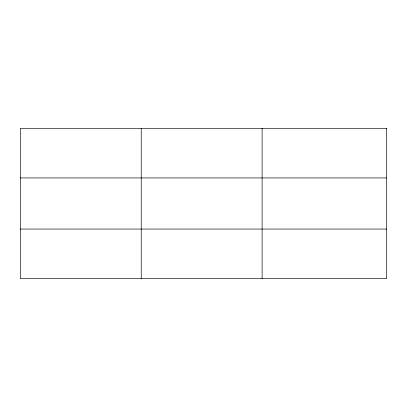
<?xml version="1.0" encoding="UTF-8"?>
<svg xmlns="http://www.w3.org/2000/svg" width="407" height="407" viewBox="0 0 407 407"><rect width="100%" height="100%" fill="white"/><g stroke="black" fill="none" stroke-linecap="round" stroke-linejoin="round"><path stroke-width="0.61" d="M141.229 278.668L141.229 128.332M262.108 278.668L262.108 128.332M20.35 177.945L386.65 177.945M20.35 229.055L386.65 229.055M386.65 128.332L386.65 278.668L20.35 278.668L20.35 128.332L386.65 128.332"/></g></svg>
